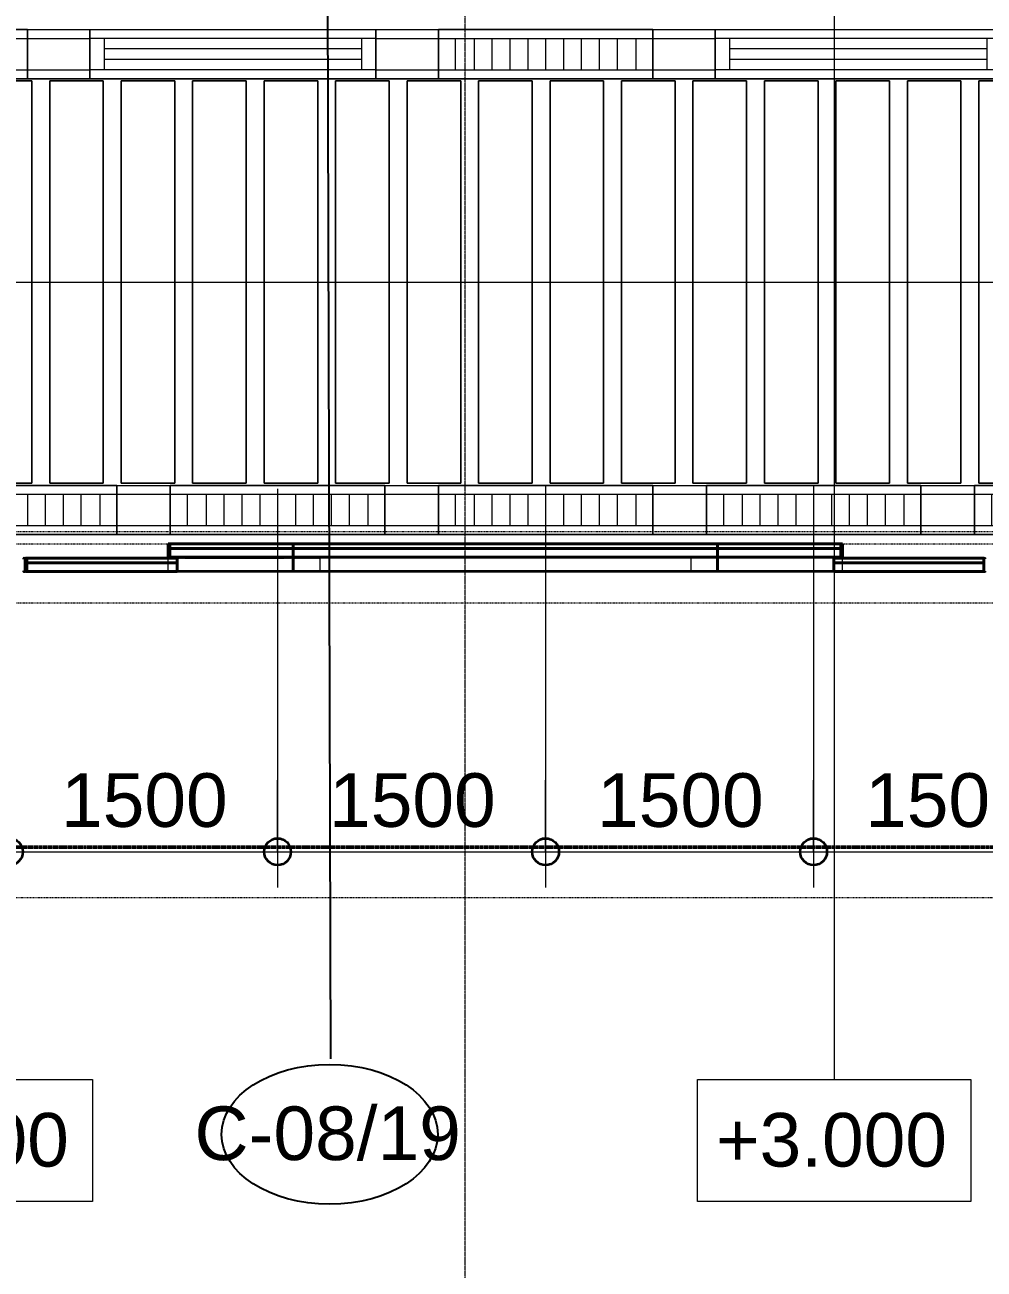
# Model space of a CAD drawing. Header units: millimetres. Extents: x -853228 to -774636, y -17776 to 22455.
# Drawn here: x -792746 to -787378, y -3958 to 3003 of the extents above; entities that cross this region are included whole.
import ezdxf

# ---------------------------------------------------------------- set-up
doc = ezdxf.new("R2010")
doc.units = ezdxf.units.MM
for name, pattern in [('DASH', [6.35, 3.175, -3.175]), ('DPA_Grid _ Level 100', [10, 5.5, -1.6, 1.3, -1.6]), ('DPA_Hidden 50', [3, 2, -1]), ('DPA_Hidden 500', [1.4, 0.8, -0.6])]:
    doc.linetypes.add(name, pattern=pattern)
for name, color, linetype, lineweight in [('A-ANNO-DIMS', 1, 'Continuous', 9), ('A-ANNO-DIMS-100', 1, 'Continuous', 9), ('A-ANNO-NOTE', 3, 'Continuous', 25), ('A-DETL', 1, 'Continuous', 70), ('A-GENM', 1, 'Continuous', 9), ('A-GENM-HDLN', 2, 'DPA_Hidden 500', 9), ('A-GLAZ-CURT', 2, 'Continuous', 9), ('G-ANNO-SECL', 3, 'Continuous', 9), ('G-ANNO-TEXT', 3, 'Continuous', 9), ('Q-SPCQ', 2, 'Continuous', 35), ('Q-SPCQ-HDLN', 2, 'DASH', 9), ('S-GRID', 251, 'Continuous', 9)]:
    doc.layers.add(name, color=color, linetype=linetype, lineweight=lineweight)
doc.styles.add('Arial_2', font='arial.ttf', dxfattribs={"height": 300})
doc.dimstyles.new('DPA-DIM-3_0_C-C', dxfattribs={"dimscale": 304.8, "dimtxt": 306.07782, "dimasz": 0.492126, "dimexe": 0.656168, "dimexo": 0.0625, "dimgap": 0.164042, "dimtad": 1, "dimdec": 0, "dimzin": 0, "dimdsep": 46, "dimtxsty": 'Arial_2', "dimblk1": 'DOTBLANK', "dimblk2": 'DOTBLANK', "dimsah": 1, "dimcen": 0.09, "dimdle": 0.656168, "dimadec": 8, "dimazin": 0, "dimtfac": 1, "dimtdec": 4, "dimtix": 1, "dimtmove": 0, "dimatfit": 3, "dimfxl": 1.312336, "dimfxlon": 1, "dimtvp": 1, "dimtolj": 1, "dimtzin": 0, "dimarcsym": 2})

# ---------------------------------------------------------------- blocks, each defined once
blk = doc.blocks.new('DPA_CP_Metal Ceiling Panel - Vertical Panel with Gap-11114031-4281-01 ENLARGED LOWER PLATFORM LEVEL - REFLECTED CEILING PLAN - SHEET 2')
at = {"layer": 'A-GLAZ-CURT'}
for p, q in [((-785007.4, 2689), (-785007.4, 439)), ((-784707.4, 2689), (-785007.4, 2689)), ((-784707.4, 2689), (-785007.4, 2689)), ((-785007.4, 2689), (-785007.4, 439)), ((-785007.4, 439), (-785007.4, 2689)), ((-785007.4, 2689), (-784707.4, 2689)), ((-784707.4, 2689), (-784707.4, 439)), ((-784707.4, 439), (-784707.4, 2689)), ((-784707.4, 2689), (-784707.4, 439)), ((-784707.4, 439), (-785007.4, 439)), ((-785007.4, 439), (-784707.4, 439)), ((-784707.4, 439), (-785007.4, 439))]:
    blk.add_line(p, q, dxfattribs=at)
blk = doc.blocks.new('DPA_Speciality_PlatformScreenDoor - Length_135300-12767973-4281-01 ENLARGED LOWER PLATFORM LEVEL - REFLECTED CEILING PLAN - SHEET 2')
at = {"layer": 'A-GENM'}
for p, q in [((70837.5, -250), (70639.7, -250)), ((70639.7, -250), (70837.5, -250)), ((70732.5, -250), (70642.5, -250)), ((70642.5, -250), (70732.5, -250)), ((70742.5, -250), (70832.5, -250)), ((70832.5, -250), (70742.5, -250)), ((75212.5, -250), (75410.3, -250)), ((75410.3, -250), (75212.5, -250)), ((75307.5, -250), (75217.5, -250)), ((75217.5, -250), (75307.5, -250)), ((75317.5, -250), (75407.5, -250)), ((75407.5, -250), (75317.5, -250)), ((71390.3, -330), (71514.1, -330)), ((71400.9, -330), (71454, -330)), ((71450.4, -330), (71503.5, -330)), ((72990.3, -330), (73114.1, -330)), ((73000.9, -330), (73054, -330)), ((73050.4, -330), (73103.5, -330))]:
    blk.add_line(p, q, dxfattribs=at)
at = {"layer": 'A-GENM-HDLN'}
for p, q in [((71137.5, -175), (71137.5, -250)), ((71137.5, -175), (71987.5, -175)), ((71987.5, -250), (71987.5, -175)), ((74062.5, -250), (74062.5, -175)), ((74912.5, -175), (74062.5, -175)), ((74912.5, -175), (74912.5, -250)), ((71137.5, -250), (71987.5, -250)), ((74912.5, -250), (74062.5, -250))]:
    blk.add_line(p, q, dxfattribs=at)
at = {"layer": 'Q-SPCQ', "linetype": 'DASH', "lineweight": 9}
blk.add_line((61742.7, 1650), (132340.1, 1650), dxfattribs=at)
at = {"layer": 'Q-SPCQ'}
for p, q in [((71187.5, -175), (70347.5, -175)), ((70347.5, -175), (71187.5, -175)), ((70347.5, -175), (70347.5, -225)), ((70347.5, -175), (70347.5, -225)), ((70347.5, -245), (70347.5, -180)), ((70347.5, -180), (70347.5, -245)), ((70377.5, -175), (71157.5, -175)), ((71157.5, -175), (70377.5, -175)), ((71157.5, -175), (70377.5, -175)), ((70377.5, -175), (71157.5, -175)), ((71137.5, -175), (71837.5, -175)), ((71187.5, -225), (71187.5, -175)), ((71187.5, -175), (71187.5, -225)), ((71837.5, -175), (71837.5, -330)), ((71837.5, -175), (74212.5, -175)), ((71837.5, -330), (71837.5, -175)), ((71837.5, -200), (71837.5, -175.9)), ((71837.5, -175.9), (71837.5, -200)), ((71837.5, -305), (71837.5, -200)), ((71837.5, -200), (71837.5, -305)), ((74212.5, -175), (74212.5, -330)), ((74212.5, -175), (74912.5, -175)), ((74212.5, -330), (74212.5, -175)), ((74212.5, -200), (74212.5, -175.9)), ((74212.5, -175.9), (74212.5, -200)), ((74212.5, -305), (74212.5, -200)), ((74212.5, -200), (74212.5, -305)), ((74862.5, -175), (75702.5, -175)), ((75702.5, -175), (74862.5, -175)), ((74862.5, -175), (74862.5, -225)), ((74862.5, -225), (74862.5, -175)), ((75672.5, -175), (74892.5, -175)), ((74892.5, -175), (75672.5, -175)), ((74892.5, -175), (75672.5, -175)), ((75672.5, -175), (74892.5, -175)), ((75702.5, -225), (75702.5, -175)), ((75702.5, -225), (75702.5, -175)), ((75702.5, -180), (75702.5, -245)), ((75702.5, -245), (75702.5, -180)), ((75712.5, -245), (75712.5, -180)), ((75712.5, -180), (75712.5, -245)), ((75712.5, -180), (75712.5, -245)), ((75712.5, -245), (75712.5, -180)), ((70347.5, -225), (71187.5, -225)), ((71187.5, -225), (70347.5, -225)), ((70347.5, -250), (70347.5, -225)), ((70347.5, -225), (70347.5, -250)), ((71187.5, -225), (70347.5, -225)), ((70347.5, -225), (70347.5, -250)), ((70347.5, -250), (70347.5, -225)), ((70347.5, -225), (71187.5, -225)), ((71187.5, -225), (70347.5, -225)), ((70347.5, -225), (71187.5, -225)), ((70347.5, -250), (71187.5, -250)), ((71187.5, -250), (70347.5, -250)), ((70347.5, -250), (71187.5, -250)), ((71187.5, -250), (70347.5, -250)), ((71157.5, -225), (70377.5, -225)), ((70377.5, -225), (71157.5, -225)), ((70377.5, -225), (71157.5, -225)), ((71157.5, -225), (70377.5, -225)), ((71137.5, -225), (70397.5, -225)), ((70397.5, -225), (71137.5, -225)), ((71137.5, -225), (70397.5, -225)), ((70397.5, -225), (71137.5, -225)), ((71137.5, -250), (70397.5, -250)), ((70397.5, -250), (71137.5, -250)), ((71137.5, -250), (70397.5, -250)), ((70397.5, -250), (71137.5, -250)), ((71137.5, -305), (71137.5, -250)), ((71137.5, -250), (71137.5, -330)), ((71147.5, -255), (71137.5, -255)), ((71137.5, -255), (71137.5, -330)), ((71137.5, -330), (71137.5, -255)), ((71137.5, -255), (71147.5, -255)), ((71147.5, -330), (71147.5, -255)), ((71147.5, -255), (71147.5, -330)), ((71837.5, -255), (71147.5, -255)), ((71147.5, -255), (71837.5, -255)), ((71147.5, -255), (71147.5, -305)), ((71147.5, -255), (71147.5, -305)), ((71187.5, -225), (71187.5, -250)), ((71187.5, -225), (71187.5, -250)), ((71187.5, -250), (71187.5, -225)), ((71187.5, -225), (71187.5, -250)), ((71197.5, -255), (71777.5, -255)), ((71777.5, -255), (71197.5, -255)), ((71787.5, -255), (71197.5, -255)), ((71197.5, -255), (71787.5, -255)), ((74212.5, -255), (71837.5, -255)), ((71837.5, -255), (74212.5, -255)), ((71837.5, -255), (71837.5, -305)), ((71837.5, -255), (71837.5, -305)), ((71837.5, -305), (71837.5, -255)), ((71837.5, -255), (71837.5, -305)), ((74162.5, -255), (71887.5, -255)), ((71887.5, -255), (74162.5, -255)), ((71897.5, -255), (74152.5, -255)), ((74152.5, -255), (71897.5, -255)), ((74212.5, -255), (74902.5, -255)), ((74902.5, -255), (74212.5, -255)), ((74212.5, -255), (74212.5, -305)), ((74212.5, -305), (74212.5, -255)), ((74212.5, -305), (74212.5, -255)), ((74212.5, -255), (74212.5, -305)), ((74262.5, -255), (74852.5, -255)), ((74852.5, -255), (74262.5, -255)), ((74852.5, -255), (74272.5, -255)), ((74272.5, -255), (74852.5, -255)), ((75702.5, -225), (74862.5, -225)), ((74862.5, -225), (75702.5, -225)), ((74862.5, -250), (74862.5, -225)), ((74862.5, -250), (74862.5, -225)), ((75702.5, -225), (74862.5, -225)), ((74862.5, -225), (74862.5, -250)), ((74862.5, -250), (74862.5, -225)), ((74862.5, -225), (75702.5, -225)), ((74862.5, -225), (75702.5, -225)), ((75702.5, -225), (74862.5, -225)), ((75702.5, -250), (74862.5, -250)), ((74862.5, -250), (75702.5, -250)), ((74862.5, -250), (75702.5, -250)), ((75702.5, -250), (74862.5, -250)), ((74892.5, -225), (75672.5, -225)), ((75672.5, -225), (74892.5, -225)), ((75672.5, -225), (74892.5, -225)), ((74892.5, -225), (75672.5, -225)), ((74902.5, -255), (74902.5, -330)), ((74912.5, -255), (74902.5, -255)), ((74902.5, -255), (74912.5, -255)), ((74902.5, -330), (74902.5, -255)), ((74902.5, -305), (74902.5, -255)), ((74902.5, -305), (74902.5, -255)), ((74912.5, -225), (75652.5, -225)), ((75652.5, -225), (74912.5, -225)), ((74912.5, -225), (75652.5, -225)), ((75652.5, -225), (74912.5, -225)), ((74912.5, -250), (75652.5, -250)), ((75652.5, -250), (74912.5, -250)), ((74912.5, -250), (75652.5, -250)), ((75652.5, -250), (74912.5, -250)), ((74912.5, -330), (74912.5, -250)), ((74912.5, -250), (74912.5, -305)), ((74912.5, -330), (74912.5, -255)), ((74912.5, -255), (74912.5, -330)), ((75702.5, -225), (75702.5, -250)), ((75702.5, -250), (75702.5, -225)), ((75702.5, -250), (75702.5, -225)), ((75702.5, -225), (75702.5, -250)), ((71137.5, -329.1), (71137.5, -305)), ((71137.5, -330), (71837.5, -330)), ((71137.5, -330), (71147.5, -330)), ((71147.5, -330), (71137.5, -330)), ((71837.5, -305), (71147.5, -305)), ((71147.5, -305), (71827.5, -305)), ((71147.5, -305), (71147.5, -330)), ((71147.5, -305), (71147.5, -330)), ((71147.5, -305), (71827.5, -305)), ((71827.5, -305), (71147.5, -305)), ((71147.5, -330), (71147.5, -305)), ((71147.5, -305), (71147.5, -330)), ((71837.5, -305), (71147.5, -305)), ((71147.5, -305), (71837.5, -305)), ((71827.5, -330), (71147.5, -330)), ((71147.5, -330), (71837.5, -330)), ((71147.5, -330), (71827.5, -330)), ((71827.5, -330), (71147.5, -330)), ((71777.5, -305), (71197.5, -305)), ((71197.5, -305), (71777.5, -305)), ((71777.5, -305), (71197.5, -305)), ((71197.5, -305), (71777.5, -305)), ((71787.5, -305), (71197.5, -305)), ((71197.5, -305), (71787.5, -305)), ((71197.5, -305), (71777.5, -305)), ((71777.5, -305), (71197.5, -305)), ((71777.5, -330), (71197.5, -330)), ((71197.5, -330), (71777.5, -330)), ((71777.5, -330), (71197.5, -330)), ((71197.5, -330), (71777.5, -330)), ((71827.5, -305), (71837.5, -305)), ((71837.5, -330), (71827.5, -330)), ((71837.5, -329.1), (71837.5, -305)), ((74212.5, -305), (71837.5, -305)), ((71837.5, -305), (71847.5, -305)), ((71837.5, -330), (71837.5, -305)), ((71837.5, -305), (71837.5, -330)), ((74212.5, -305), (71837.5, -305)), ((71837.5, -305), (74212.5, -305)), ((71837.5, -305), (71837.5, -329.1)), ((71837.5, -330), (71837.5, -305)), ((71837.5, -305), (71837.5, -330)), ((71837.5, -330), (74212.5, -330)), ((71847.5, -330), (71837.5, -330)), ((71837.5, -330), (74212.5, -330)), ((71847.5, -305), (74202.5, -305)), ((71847.5, -305), (74202.5, -305)), ((74202.5, -305), (71847.5, -305)), ((74202.5, -330), (71847.5, -330)), ((71847.5, -330), (74202.5, -330)), ((74202.5, -330), (71847.5, -330)), ((74162.5, -305), (71887.5, -305)), ((71887.5, -305), (74162.5, -305)), ((74152.5, -305), (71897.5, -305)), ((71897.5, -305), (74152.5, -305)), ((74152.5, -305), (71897.5, -305)), ((71897.5, -305), (74152.5, -305)), ((71897.5, -305), (74152.5, -305)), ((74152.5, -305), (71897.5, -305)), ((74152.5, -330), (71897.5, -330)), ((71897.5, -330), (74152.5, -330)), ((74152.5, -330), (71897.5, -330)), ((71897.5, -330), (74152.5, -330)), ((74202.5, -305), (74212.5, -305)), ((74212.5, -330), (74202.5, -330)), ((74212.5, -329.1), (74212.5, -305)), ((74212.5, -305), (74222.5, -305)), ((74902.5, -305), (74212.5, -305)), ((74212.5, -305), (74212.5, -330)), ((74212.5, -330), (74212.5, -305)), ((74212.5, -305), (74902.5, -305)), ((74902.5, -305), (74212.5, -305)), ((74212.5, -305), (74212.5, -329.1)), ((74212.5, -330), (74212.5, -305)), ((74212.5, -305), (74212.5, -330)), ((74212.5, -330), (74912.5, -330)), ((74212.5, -330), (74902.5, -330)), ((74222.5, -330), (74212.5, -330)), ((74222.5, -305), (74902.5, -305)), ((74902.5, -305), (74222.5, -305)), ((74222.5, -305), (74902.5, -305)), ((74902.5, -330), (74222.5, -330)), ((74902.5, -330), (74222.5, -330)), ((74222.5, -330), (74902.5, -330)), ((74262.5, -305), (74852.5, -305)), ((74852.5, -305), (74262.5, -305)), ((74272.5, -305), (74852.5, -305)), ((74852.5, -305), (74272.5, -305)), ((74272.5, -305), (74852.5, -305)), ((74852.5, -305), (74272.5, -305)), ((74852.5, -305), (74272.5, -305)), ((74272.5, -305), (74852.5, -305)), ((74272.5, -330), (74852.5, -330)), ((74852.5, -330), (74272.5, -330)), ((74272.5, -330), (74852.5, -330)), ((74852.5, -330), (74272.5, -330)), ((74902.5, -330), (74902.5, -305)), ((74902.5, -330), (74902.5, -305)), ((74902.5, -305), (74902.5, -330)), ((74902.5, -330), (74902.5, -305)), ((74902.5, -330), (74912.5, -330)), ((74912.5, -330), (74902.5, -330)), ((74912.5, -305), (74912.5, -329.1))]:
    blk.add_line(p, q, dxfattribs=at)
for centre, start, end in [((70342.5, -180), 0, 180), ((70342.5, -180), 0, 45), ((75707.5, -180), 0, 180), ((75707.5, -180), 135, 180), ((75707.5, -180), 60, 120), ((75707.5, -180), 360, 30), ((75717.5, -180), 0, 180), ((75717.5, -180), 150, 180), ((70342.5, -245), 180, 360), ((70342.5, -245), 330, 360), ((75707.5, -245), 180, 210), ((75707.5, -245), 180, 0), ((75707.5, -245), 240, 300), ((75707.5, -245), 330, 0), ((75717.5, -245), 180, 210), ((75717.5, -245), 180, 360)]:
    blk.add_arc(centre, 5, start, end, dxfattribs=at)
at = {"layer": 'Q-SPCQ-HDLN'}
for p, q in [((132340.1, 0), (61742.7, 0)), ((132340.1, -330), (61742.7, -330)), ((132340.1, -400), (61742.7, -400))]:
    blk.add_line(p, q, dxfattribs=at)
blk = doc.blocks.new('DPA_CP_Metal Ceiling Luminaire2 - Linear Luminaire-12404975-4281-01 ENLARGED LOWER PLATFORM LEVEL - REFLECTED CEILING PLAN - SHEET 2')
at = {"layer": 'A-GLAZ-CURT'}
for p, q in [((-786932.4, 2701.5), (-786932.4, 2976.5)), ((-786932.4, 2976.5), (-785732.4, 2976.5)), ((-786932.4, 2976.5), (-786932.4, 2701.5)), ((-785732.4, 2976.5), (-786932.4, 2976.5)), ((-786932.4, 2976.5), (-785732.4, 2976.5)), ((-786932.4, 2939), (-786932.4, 2701.5)), ((-786932.4, 2926.5), (-785732.4, 2926.5)), ((-785732.4, 2976.5), (-785732.4, 2701.5)), ((-785732.4, 2701.5), (-785732.4, 2976.5)), ((-785732.4, 2939), (-785732.4, 2701.5)), ((-786932.4, 2751.5), (-785732.4, 2751.5)), ((-785732.4, 2701.5), (-786932.4, 2701.5)), ((-785732.4, 2701.5), (-786932.4, 2701.5)), ((-786932.4, 2701.5), (-785732.4, 2701.5))]:
    blk.add_line(p, q, dxfattribs=at)
at = {"layer": 'A-GLAZ-CURT', "linetype": 'DPA_Hidden 50'}
for p, q in [((-786837.4, 2926.5), (-786837.4, 2751.5)), ((-786732.4, 2926.5), (-786732.4, 2751.5)), ((-786632.4, 2926.5), (-786632.4, 2751.5)), ((-786532.4, 2926.5), (-786532.4, 2751.5)), ((-786432.4, 2926.5), (-786432.4, 2751.5)), ((-786332.4, 2926.5), (-786332.4, 2751.5)), ((-786232.4, 2926.5), (-786232.4, 2751.5)), ((-786132.4, 2926.5), (-786132.4, 2751.5)), ((-786032.4, 2926.5), (-786032.4, 2751.5)), ((-785932.4, 2926.5), (-785932.4, 2751.5)), ((-785827.4, 2926.5), (-785827.4, 2751.5))]:
    blk.add_line(p, q, dxfattribs=at)
blk = doc.blocks.new('DPA_CP_Metal Ceiling Panel1 - Horizontal with Gap-13297912-4281-01 ENLARGED LOWER PLATFORM LEVEL - REFLECTED CEILING PLAN - SHEET 2')
at = {"layer": 'A-GLAZ-CURT'}
for p, q in [((-786232.4, 151.5), (-786232.4, 426.5)), ((-786232.4, 151.5), (-786232.4, 426.5)), ((-786232.4, 426.5), (-785932.4, 426.5)), ((-786232.4, 426.5), (-785932.4, 426.5)), ((-786232.4, 151.5), (-786232.4, 426.5)), ((-785932.4, 151.5), (-785932.4, 426.5)), ((-785932.4, 426.5), (-785932.4, 151.5)), ((-785932.4, 426.5), (-785932.4, 151.5)), ((-786232.4, 376.5), (-785932.4, 376.5)), ((-786232.4, 201.5), (-785932.4, 201.5)), ((-786232.4, 151.5), (-785932.4, 151.5)), ((-785932.4, 151.5), (-786232.4, 151.5)), ((-785932.4, 151.5), (-786232.4, 151.5))]:
    blk.add_line(p, q, dxfattribs=at)
blk = doc.blocks.new('DPA_CP_Metal Ceiling Air Supply1 - Linear Diffuser Air Supply-12404980-4281-01 ENLARGED LOWER PLATFORM LEVEL - REFLECTED CEILING PLAN - SHEET 2')
at = {"layer": 'A-GLAZ-CURT'}
for p, q in [((-788882.4, 2701.5), (-788882.4, 2976.5)), ((-788882.4, 2976.5), (-787282.4, 2976.5)), ((-788882.4, 2701.5), (-788882.4, 2976.5)), ((-788882.4, 2976.5), (-787282.4, 2976.5)), ((-788882.4, 2976.5), (-787282.4, 2976.5)), ((-788882.4, 2701.5), (-788882.4, 2976.5)), ((-787282.4, 2926.5), (-788882.4, 2926.5)), ((-788802.4, 2926.5), (-788802.4, 2751.5)), ((-787362.4, 2926.5), (-787362.4, 2751.5)), ((-787282.4, 2701.5), (-787282.4, 2976.5)), ((-787282.4, 2976.5), (-787282.4, 2701.5)), ((-787282.4, 2976.5), (-787282.4, 2701.5)), ((-787282.4, 2751.5), (-788882.4, 2751.5)), ((-788882.4, 2701.5), (-787282.4, 2701.5)), ((-787282.4, 2701.5), (-788882.4, 2701.5)), ((-787282.4, 2701.5), (-788882.4, 2701.5))]:
    blk.add_line(p, q, dxfattribs=at)
at = {"layer": 'A-GLAZ-CURT', "linetype": 'DPA_Hidden 50'}
for p, q in [((-787362.4, 2868.2), (-788802.4, 2868.2)), ((-787362.4, 2809.9), (-788802.4, 2809.9))]:
    blk.add_line(p, q, dxfattribs=at)
blk = doc.blocks.new('DPA_CP_Metal Ceiling Panel1 - Horizontal with Gap-16028279-4281-01 ENLARGED LOWER PLATFORM LEVEL - REFLECTED CEILING PLAN - SHEET 2')
at = {"layer": 'A-GLAZ-CURT'}
for p, q in [((-787282.4, 2701.5), (-787282.4, 2976.5)), ((-787282.4, 2701.5), (-787282.4, 2976.5)), ((-787282.4, 2976.5), (-786932.4, 2976.5)), ((-787282.4, 2976.5), (-786932.4, 2976.5)), ((-787282.4, 2701.5), (-787282.4, 2976.5)), ((-787282.4, 2926.5), (-786932.4, 2926.5)), ((-786932.4, 2701.5), (-786932.4, 2976.5)), ((-786932.4, 2976.5), (-786932.4, 2701.5)), ((-786932.4, 2976.5), (-786932.4, 2701.5)), ((-787282.4, 2751.5), (-786932.4, 2751.5)), ((-787282.4, 2701.5), (-786932.4, 2701.5)), ((-786932.4, 2701.5), (-787282.4, 2701.5)), ((-786932.4, 2701.5), (-787282.4, 2701.5))]:
    blk.add_line(p, q, dxfattribs=at)
blk = doc.blocks.new('Ceiling Tags - Ceiling Tags-9510765-4281-01 ENLARGED LOWER PLATFORM LEVEL - REFLECTED CEILING PLAN - SHEET 2')
at = {"layer": 'A-ANNO-NOTE'}
blk.add_ellipse((0, 0), major_axis=(6.049, 0), ratio=0.646436, dxfattribs=at)
blk = doc.blocks.new('DIMBLOCK102-4281-01 ENLARGED LOWER PLATFORM LEVEL - REFLECTED CEILING PLAN - SHEET 2')
at = {"layer": 'A-ANNO-DIMS-100'}
for p, q in [((-792832.4, -1223.5), (-792832.4, -1823.5)), ((-792832.4, -1623.5), (-792832.4, -1223.5)), ((-791332.4, -1223.5), (-791332.4, -1823.5)), ((-791332.4, -1623.5), (-791332.4, -1223.5)), ((-792832.4, -1623.5), (-791332.4, -1623.5))]:
    blk.add_line(p, q, dxfattribs=at)
at = {"layer": 'A-ANNO-DIMS-100', "lineweight": 35}
for centre in [(-792832.4, -1623.5), (-791332.4, -1623.5)]:
    blk.add_circle(centre, 75, dxfattribs=at)
at = {"layer": 'A-ANNO-DIMS-100', "color": 0, "insert": (-792543.8, -1184.1), "char_height": 300, "width": 1107.531, "attachment_point": 1, "line_spacing_factor": 0.941778, "style": 'Arial_2'}
blk.add_mtext('1500', dxfattribs=at)
blk = doc.blocks.new('_DotBlank')
at = {"color": 0, "linetype": 'ByBlock', "lineweight": -2}
blk.add_line((-0.5, 0), (-1, 0), dxfattribs=at)
blk.add_circle((0, 0), 0.5, dxfattribs=at)
blk = doc.blocks.new('DIMBLOCK103-4281-01 ENLARGED LOWER PLATFORM LEVEL - REFLECTED CEILING PLAN - SHEET 2')
at = {"layer": 'A-ANNO-DIMS-100'}
for p, q in [((-791332.4, -1223.5), (-791332.4, -1823.5)), ((-791332.4, -1623.5), (-791332.4, -1223.5)), ((-789832.4, -1223.5), (-789832.4, -1823.5)), ((-789832.4, -1623.5), (-789832.4, -1223.5)), ((-791332.4, -1623.5), (-789632.4, -1623.5))]:
    blk.add_line(p, q, dxfattribs=at)
at = {"layer": 'A-ANNO-DIMS-100', "lineweight": 35}
for centre in [(-791332.4, -1623.5), (-789832.4, -1623.5)]:
    blk.add_circle(centre, 75, dxfattribs=at)
at = {"layer": 'A-ANNO-DIMS-100', "color": 0, "insert": (-791043.8, -1184.1), "char_height": 300, "width": 1107.531, "attachment_point": 1, "line_spacing_factor": 0.941778, "style": 'Arial_2'}
blk.add_mtext('1500', dxfattribs=at)
blk = doc.blocks.new('DIMBLOCK104-4281-01 ENLARGED LOWER PLATFORM LEVEL - REFLECTED CEILING PLAN - SHEET 2')
at = {"layer": 'A-ANNO-DIMS-100'}
for p, q in [((-789832.4, -1223.5), (-789832.4, -1823.5)), ((-789832.4, -1623.5), (-789832.4, -1223.5)), ((-788332.4, -1223.5), (-788332.4, -1823.5)), ((-788332.4, -1623.5), (-788332.4, -1223.5)), ((-790032.4, -1623.5), (-788332.4, -1623.5))]:
    blk.add_line(p, q, dxfattribs=at)
at = {"layer": 'A-ANNO-DIMS-100', "lineweight": 35}
for centre in [(-789832.4, -1623.5), (-788332.4, -1623.5)]:
    blk.add_circle(centre, 75, dxfattribs=at)
at = {"layer": 'A-ANNO-DIMS-100', "color": 0, "insert": (-789543.8, -1184.1), "char_height": 300, "width": 1107.531, "attachment_point": 1, "line_spacing_factor": 0.941778, "style": 'Arial_2'}
blk.add_mtext('1500', dxfattribs=at)
blk = doc.blocks.new('DIMBLOCK105-4281-01 ENLARGED LOWER PLATFORM LEVEL - REFLECTED CEILING PLAN - SHEET 2')
at = {"layer": 'A-ANNO-DIMS-100'}
for p, q in [((-788332.4, -1223.5), (-788332.4, -1823.5)), ((-788332.4, -1623.5), (-788332.4, -1223.5)), ((-786832.4, -1223.5), (-786832.4, -1823.5)), ((-786832.4, -1623.5), (-786832.4, -1223.5)), ((-788332.4, -1623.5), (-786832.4, -1623.5))]:
    blk.add_line(p, q, dxfattribs=at)
at = {"layer": 'A-ANNO-DIMS-100', "lineweight": 35}
for centre in [(-788332.4, -1623.5), (-786832.4, -1623.5)]:
    blk.add_circle(centre, 75, dxfattribs=at)
at = {"layer": 'A-ANNO-DIMS-100', "color": 0, "insert": (-788043.8, -1184.1), "char_height": 300, "width": 1107.531, "attachment_point": 1, "line_spacing_factor": 0.941778, "style": 'Arial_2'}
blk.add_mtext('1500', dxfattribs=at)
blk = doc.blocks.new('DPA_AN_Section Line - UP-Left-16605513-4281-01 ENLARGED LOWER PLATFORM LEVEL - REFLECTED CEILING PLAN - SHEET 2')
at = {"layer": 'A-ANNO-NOTE', "lineweight": 9}
blk.add_line((7.5, 0), (200, 0), dxfattribs=at)

msp = doc.modelspace()

# ---------------------------------------------------------------- linework, layer by layer
at = {"layer": 'A-ANNO-NOTE'}
msp.add_line((-791062, 6492.6), (-791036.8, -2782.5), dxfattribs=at)
at = {"layer": 'A-DETL', "color": 55, "linetype": 'DPA_Hidden 50', "lineweight": 9}
for p, q in [((-789832.4, 428), (-789832.4, -1392)), ((-789832.4, 428), (-789832.4, -1392)), ((-788332.4, 428), (-788332.4, -1392)), ((-791332.4, 408), (-791332.4, -1392))]:
    msp.add_line(p, q, dxfattribs=at)
at = {"layer": 'G-ANNO-SECL', "linetype": 'DPA_Grid _ Level 100', "lineweight": 50}
msp.add_line((-851417.7, -1598.3), (-777570.3, -1598.3), dxfattribs=at)
at = {"layer": 'G-ANNO-TEXT', "color": 10}
msp.add_line((-788217.7, 3576.7), (-788217.7, -2897.8), dxfattribs=at)
at = {"layer": 'G-ANNO-TEXT', "color": 10, "flags": 128}
for points in [[(-793897, -2897.8), (-792367.6, -2897.8), (-792367.6, -3580.2), (-793897, -3580.2)], [(-788982.4, -2897.8), (-787453, -2897.8), (-787453, -3580.2), (-788982.4, -3580.2)]]:
    msp.add_lwpolyline(points, close=True, dxfattribs=at)
at = {"layer": 'S-GRID', "linetype": 'DPA_Grid _ Level 100'}
msp.add_line((-790282.4, -17775.6), (-790282.4, 20540.3), dxfattribs=at)

# ---------------------------------------------------------------- block references
at = {"layer": 'A-ANNO-NOTE', "xscale": 100, "yscale": 100, "zscale": 100}
for name, p in [('DPA_AN_Section Line - UP-Left-16605513-4281-01 ENLARGED LOWER PLATFORM LEVEL - REFLECTED CEILING PLAN - SHEET 2', (-796457.4, 1564)), ('Ceiling Tags - Ceiling Tags-9510765-4281-01 ENLARGED LOWER PLATFORM LEVEL - REFLECTED CEILING PLAN - SHEET 2', (-791040.9, -3204.4))]:
    msp.add_blockref(name, p, dxfattribs=at)
at = {"layer": 'A-GLAZ-CURT'}
for name, p in [('DPA_CP_Metal Ceiling Luminaire2 - Linear Luminaire-12404975-4281-01 ENLARGED LOWER PLATFORM LEVEL - REFLECTED CEILING PLAN - SHEET 2', (-7000, 0)), ('DPA_CP_Metal Ceiling Luminaire2 - Linear Luminaire-12404975-4281-01 ENLARGED LOWER PLATFORM LEVEL - REFLECTED CEILING PLAN - SHEET 2', (-7000, 0)), ('DPA_CP_Metal Ceiling Luminaire2 - Linear Luminaire-12404975-4281-01 ENLARGED LOWER PLATFORM LEVEL - REFLECTED CEILING PLAN - SHEET 2', (-7000, 0)), ('DPA_CP_Metal Ceiling Panel1 - Horizontal with Gap-16028279-4281-01 ENLARGED LOWER PLATFORM LEVEL - REFLECTED CEILING PLAN - SHEET 2', (-5450, 0)), ('DPA_CP_Metal Ceiling Panel1 - Horizontal with Gap-16028279-4281-01 ENLARGED LOWER PLATFORM LEVEL - REFLECTED CEILING PLAN - SHEET 2', (-5450, 0)), ('DPA_CP_Metal Ceiling Panel1 - Horizontal with Gap-16028279-4281-01 ENLARGED LOWER PLATFORM LEVEL - REFLECTED CEILING PLAN - SHEET 2', (-5450, 0)), ('DPA_CP_Metal Ceiling Air Supply1 - Linear Diffuser Air Supply-12404980-4281-01 ENLARGED LOWER PLATFORM LEVEL - REFLECTED CEILING PLAN - SHEET 2', (-3500, 0)), ('DPA_CP_Metal Ceiling Air Supply1 - Linear Diffuser Air Supply-12404980-4281-01 ENLARGED LOWER PLATFORM LEVEL - REFLECTED CEILING PLAN - SHEET 2', (-3500, 0)), ('DPA_CP_Metal Ceiling Air Supply1 - Linear Diffuser Air Supply-12404980-4281-01 ENLARGED LOWER PLATFORM LEVEL - REFLECTED CEILING PLAN - SHEET 2', (-3500, 0)), ('DPA_CP_Metal Ceiling Panel1 - Horizontal with Gap-16028279-4281-01 ENLARGED LOWER PLATFORM LEVEL - REFLECTED CEILING PLAN - SHEET 2', (-3500, 0)), ('DPA_CP_Metal Ceiling Panel1 - Horizontal with Gap-16028279-4281-01 ENLARGED LOWER PLATFORM LEVEL - REFLECTED CEILING PLAN - SHEET 2', (-3500, 0)), ('DPA_CP_Metal Ceiling Panel1 - Horizontal with Gap-16028279-4281-01 ENLARGED LOWER PLATFORM LEVEL - REFLECTED CEILING PLAN - SHEET 2', (-3500, 0)), ('DPA_CP_Metal Ceiling Luminaire2 - Linear Luminaire-12404975-4281-01 ENLARGED LOWER PLATFORM LEVEL - REFLECTED CEILING PLAN - SHEET 2', (-3500, 0)), ('DPA_CP_Metal Ceiling Luminaire2 - Linear Luminaire-12404975-4281-01 ENLARGED LOWER PLATFORM LEVEL - REFLECTED CEILING PLAN - SHEET 2', (-3500, 0)), ('DPA_CP_Metal Ceiling Luminaire2 - Linear Luminaire-12404975-4281-01 ENLARGED LOWER PLATFORM LEVEL - REFLECTED CEILING PLAN - SHEET 2', (-3500, 0)), ('DPA_CP_Metal Ceiling Panel1 - Horizontal with Gap-16028279-4281-01 ENLARGED LOWER PLATFORM LEVEL - REFLECTED CEILING PLAN - SHEET 2', (-1950, 0)), ('DPA_CP_Metal Ceiling Panel1 - Horizontal with Gap-16028279-4281-01 ENLARGED LOWER PLATFORM LEVEL - REFLECTED CEILING PLAN - SHEET 2', (-1950, 0)), ('DPA_CP_Metal Ceiling Panel1 - Horizontal with Gap-16028279-4281-01 ENLARGED LOWER PLATFORM LEVEL - REFLECTED CEILING PLAN - SHEET 2', (-1950, 0)), ('DPA_CP_Metal Ceiling Air Supply1 - Linear Diffuser Air Supply-12404980-4281-01 ENLARGED LOWER PLATFORM LEVEL - REFLECTED CEILING PLAN - SHEET 2', (0, 0)), ('DPA_CP_Metal Ceiling Air Supply1 - Linear Diffuser Air Supply-12404980-4281-01 ENLARGED LOWER PLATFORM LEVEL - REFLECTED CEILING PLAN - SHEET 2', (0, 0)), ('DPA_CP_Metal Ceiling Air Supply1 - Linear Diffuser Air Supply-12404980-4281-01 ENLARGED LOWER PLATFORM LEVEL - REFLECTED CEILING PLAN - SHEET 2', (0, 0)), ('DPA_CP_Metal Ceiling Panel - Vertical Panel with Gap-11114031-4281-01 ENLARGED LOWER PLATFORM LEVEL - REFLECTED CEILING PLAN - SHEET 2', (-8000, 0)), ('DPA_CP_Metal Ceiling Panel - Vertical Panel with Gap-11114031-4281-01 ENLARGED LOWER PLATFORM LEVEL - REFLECTED CEILING PLAN - SHEET 2', (-7600, 0)), ('DPA_CP_Metal Ceiling Panel - Vertical Panel with Gap-11114031-4281-01 ENLARGED LOWER PLATFORM LEVEL - REFLECTED CEILING PLAN - SHEET 2', (-7200, 0)), ('DPA_CP_Metal Ceiling Panel - Vertical Panel with Gap-11114031-4281-01 ENLARGED LOWER PLATFORM LEVEL - REFLECTED CEILING PLAN - SHEET 2', (-6800, 0)), ('DPA_CP_Metal Ceiling Panel - Vertical Panel with Gap-11114031-4281-01 ENLARGED LOWER PLATFORM LEVEL - REFLECTED CEILING PLAN - SHEET 2', (-6400, 0)), ('DPA_CP_Metal Ceiling Panel - Vertical Panel with Gap-11114031-4281-01 ENLARGED LOWER PLATFORM LEVEL - REFLECTED CEILING PLAN - SHEET 2', (-6000, 0)), ('DPA_CP_Metal Ceiling Panel - Vertical Panel with Gap-11114031-4281-01 ENLARGED LOWER PLATFORM LEVEL - REFLECTED CEILING PLAN - SHEET 2', (-5600, 0)), ('DPA_CP_Metal Ceiling Panel - Vertical Panel with Gap-11114031-4281-01 ENLARGED LOWER PLATFORM LEVEL - REFLECTED CEILING PLAN - SHEET 2', (-5200, 0)), ('DPA_CP_Metal Ceiling Panel - Vertical Panel with Gap-11114031-4281-01 ENLARGED LOWER PLATFORM LEVEL - REFLECTED CEILING PLAN - SHEET 2', (-4800, 0)), ('DPA_CP_Metal Ceiling Panel - Vertical Panel with Gap-11114031-4281-01 ENLARGED LOWER PLATFORM LEVEL - REFLECTED CEILING PLAN - SHEET 2', (-4400, 0)), ('DPA_CP_Metal Ceiling Panel - Vertical Panel with Gap-11114031-4281-01 ENLARGED LOWER PLATFORM LEVEL - REFLECTED CEILING PLAN - SHEET 2', (-4000, 0)), ('DPA_CP_Metal Ceiling Panel - Vertical Panel with Gap-11114031-4281-01 ENLARGED LOWER PLATFORM LEVEL - REFLECTED CEILING PLAN - SHEET 2', (-3600, 0)), ('DPA_CP_Metal Ceiling Panel - Vertical Panel with Gap-11114031-4281-01 ENLARGED LOWER PLATFORM LEVEL - REFLECTED CEILING PLAN - SHEET 2', (-3200, 0)), ('DPA_CP_Metal Ceiling Panel - Vertical Panel with Gap-11114031-4281-01 ENLARGED LOWER PLATFORM LEVEL - REFLECTED CEILING PLAN - SHEET 2', (-2800, 0)), ('DPA_CP_Metal Ceiling Panel - Vertical Panel with Gap-11114031-4281-01 ENLARGED LOWER PLATFORM LEVEL - REFLECTED CEILING PLAN - SHEET 2', (-2400, 0)), ('DPA_CP_Metal Ceiling Luminaire2 - Linear Luminaire-12404975-4281-01 ENLARGED LOWER PLATFORM LEVEL - REFLECTED CEILING PLAN - SHEET 2', (-6500, -2550)), ('DPA_CP_Metal Ceiling Luminaire2 - Linear Luminaire-12404975-4281-01 ENLARGED LOWER PLATFORM LEVEL - REFLECTED CEILING PLAN - SHEET 2', (-6500, -2550)), ('DPA_CP_Metal Ceiling Luminaire2 - Linear Luminaire-12404975-4281-01 ENLARGED LOWER PLATFORM LEVEL - REFLECTED CEILING PLAN - SHEET 2', (-6500, -2550)), ('DPA_CP_Metal Ceiling Panel1 - Horizontal with Gap-13297912-4281-01 ENLARGED LOWER PLATFORM LEVEL - REFLECTED CEILING PLAN - SHEET 2', (-6000, 0)), ('DPA_CP_Metal Ceiling Panel1 - Horizontal with Gap-13297912-4281-01 ENLARGED LOWER PLATFORM LEVEL - REFLECTED CEILING PLAN - SHEET 2', (-6000, 0)), ('DPA_CP_Metal Ceiling Panel1 - Horizontal with Gap-13297912-4281-01 ENLARGED LOWER PLATFORM LEVEL - REFLECTED CEILING PLAN - SHEET 2', (-6000, 0)), ('DPA_CP_Metal Ceiling Luminaire2 - Linear Luminaire-12404975-4281-01 ENLARGED LOWER PLATFORM LEVEL - REFLECTED CEILING PLAN - SHEET 2', (-5000, -2550)), ('DPA_CP_Metal Ceiling Luminaire2 - Linear Luminaire-12404975-4281-01 ENLARGED LOWER PLATFORM LEVEL - REFLECTED CEILING PLAN - SHEET 2', (-5000, -2550)), ('DPA_CP_Metal Ceiling Luminaire2 - Linear Luminaire-12404975-4281-01 ENLARGED LOWER PLATFORM LEVEL - REFLECTED CEILING PLAN - SHEET 2', (-5000, -2550)), ('DPA_CP_Metal Ceiling Panel1 - Horizontal with Gap-13297912-4281-01 ENLARGED LOWER PLATFORM LEVEL - REFLECTED CEILING PLAN - SHEET 2', (-4500, 0)), ('DPA_CP_Metal Ceiling Panel1 - Horizontal with Gap-13297912-4281-01 ENLARGED LOWER PLATFORM LEVEL - REFLECTED CEILING PLAN - SHEET 2', (-4500, 0)), ('DPA_CP_Metal Ceiling Panel1 - Horizontal with Gap-13297912-4281-01 ENLARGED LOWER PLATFORM LEVEL - REFLECTED CEILING PLAN - SHEET 2', (-4500, 0)), ('DPA_CP_Metal Ceiling Luminaire2 - Linear Luminaire-12404975-4281-01 ENLARGED LOWER PLATFORM LEVEL - REFLECTED CEILING PLAN - SHEET 2', (-3500, -2550)), ('DPA_CP_Metal Ceiling Luminaire2 - Linear Luminaire-12404975-4281-01 ENLARGED LOWER PLATFORM LEVEL - REFLECTED CEILING PLAN - SHEET 2', (-3500, -2550)), ('DPA_CP_Metal Ceiling Luminaire2 - Linear Luminaire-12404975-4281-01 ENLARGED LOWER PLATFORM LEVEL - REFLECTED CEILING PLAN - SHEET 2', (-3500, -2550)), ('DPA_CP_Metal Ceiling Panel1 - Horizontal with Gap-13297912-4281-01 ENLARGED LOWER PLATFORM LEVEL - REFLECTED CEILING PLAN - SHEET 2', (-3000, 0)), ('DPA_CP_Metal Ceiling Panel1 - Horizontal with Gap-13297912-4281-01 ENLARGED LOWER PLATFORM LEVEL - REFLECTED CEILING PLAN - SHEET 2', (-3000, 0)), ('DPA_CP_Metal Ceiling Panel1 - Horizontal with Gap-13297912-4281-01 ENLARGED LOWER PLATFORM LEVEL - REFLECTED CEILING PLAN - SHEET 2', (-3000, 0)), ('DPA_CP_Metal Ceiling Luminaire2 - Linear Luminaire-12404975-4281-01 ENLARGED LOWER PLATFORM LEVEL - REFLECTED CEILING PLAN - SHEET 2', (-2000, -2550)), ('DPA_CP_Metal Ceiling Luminaire2 - Linear Luminaire-12404975-4281-01 ENLARGED LOWER PLATFORM LEVEL - REFLECTED CEILING PLAN - SHEET 2', (-2000, -2550)), ('DPA_CP_Metal Ceiling Luminaire2 - Linear Luminaire-12404975-4281-01 ENLARGED LOWER PLATFORM LEVEL - REFLECTED CEILING PLAN - SHEET 2', (-2000, -2550)), ('DPA_CP_Metal Ceiling Panel1 - Horizontal with Gap-13297912-4281-01 ENLARGED LOWER PLATFORM LEVEL - REFLECTED CEILING PLAN - SHEET 2', (-1500, 0)), ('DPA_CP_Metal Ceiling Panel1 - Horizontal with Gap-13297912-4281-01 ENLARGED LOWER PLATFORM LEVEL - REFLECTED CEILING PLAN - SHEET 2', (-1500, 0)), ('DPA_CP_Metal Ceiling Panel1 - Horizontal with Gap-13297912-4281-01 ENLARGED LOWER PLATFORM LEVEL - REFLECTED CEILING PLAN - SHEET 2', (-1500, 0)), ('DPA_CP_Metal Ceiling Luminaire2 - Linear Luminaire-12404975-4281-01 ENLARGED LOWER PLATFORM LEVEL - REFLECTED CEILING PLAN - SHEET 2', (-500, -2550)), ('DPA_CP_Metal Ceiling Luminaire2 - Linear Luminaire-12404975-4281-01 ENLARGED LOWER PLATFORM LEVEL - REFLECTED CEILING PLAN - SHEET 2', (-500, -2550)), ('DPA_CP_Metal Ceiling Luminaire2 - Linear Luminaire-12404975-4281-01 ENLARGED LOWER PLATFORM LEVEL - REFLECTED CEILING PLAN - SHEET 2', (-500, -2550))]:
    msp.add_blockref(name, p, dxfattribs=at)
at = {"layer": 'Q-SPCQ', "rotation": 180}
msp.add_blockref('DPA_Speciality_PlatformScreenDoor - Length_135300-12767973-4281-01 ENLARGED LOWER PLATFORM LEVEL - REFLECTED CEILING PLAN - SHEET 2', (-717032.4, -231), dxfattribs=at)

# ---------------------------------------------------------------- texts
at = {"layer": 'A-ANNO-NOTE', "lineweight": 9, "insert": (-791797.3, -3048.2), "char_height": 300, "width": 1835.864, "attachment_point": 1, "style": 'Arial_2'}
msp.add_mtext('C-08/19', dxfattribs=at)
at = {"layer": 'G-ANNO-TEXT', "color": 7, "char_height": 300, "width": 1595.358, "attachment_point": 1, "style": 'Arial_2'}
for insert in [(-793793.8, -3084.6), (-788879.2, -3084.6)]:
    msp.add_mtext('+3.000', dxfattribs=dict(at, insert=insert))

# ---------------------------------------------------------------- dimensions: what is measured, and where the dimension line sits
at = {"layer": 'A-ANNO-DIMS'}
for base, p1, p2, picture, middle in [((-791332.4, -1623.5), (-792832.4, -1223.5), (-791332.4, -1223.5), 'DIMBLOCK102-4281-01 ENLARGED LOWER PLATFORM LEVEL - REFLECTED CEILING PLAN - SHEET 2', (-792082.4, -1420.4)), ((-789832.4, -1623.5), (-791332.4, -1223.5), (-789832.4, -1223.5), 'DIMBLOCK103-4281-01 ENLARGED LOWER PLATFORM LEVEL - REFLECTED CEILING PLAN - SHEET 2', (-790582.4, -1420.4)), ((-788332.4, -1623.5), (-789832.4, -1223.5), (-788332.4, -1223.5), 'DIMBLOCK104-4281-01 ENLARGED LOWER PLATFORM LEVEL - REFLECTED CEILING PLAN - SHEET 2', (-789082.4, -1420.4)), ((-786832.4, -1623.5), (-788332.4, -1223.5), (-786832.4, -1223.5), 'DIMBLOCK105-4281-01 ENLARGED LOWER PLATFORM LEVEL - REFLECTED CEILING PLAN - SHEET 2', (-787582.4, -1420.4))]:
    dim = msp.add_linear_dim(base=base, p1=p1, p2=p2, dimstyle='DPA-DIM-3_0_C-C', override={"dimpost": '<>', "dimfxl": 1500}, dxfattribs=at)
    dim.commit()
    dim.dimension.update_dxf_attribs({"geometry": picture, "text_midpoint": middle})

doc.saveas('drawing.dxf')
